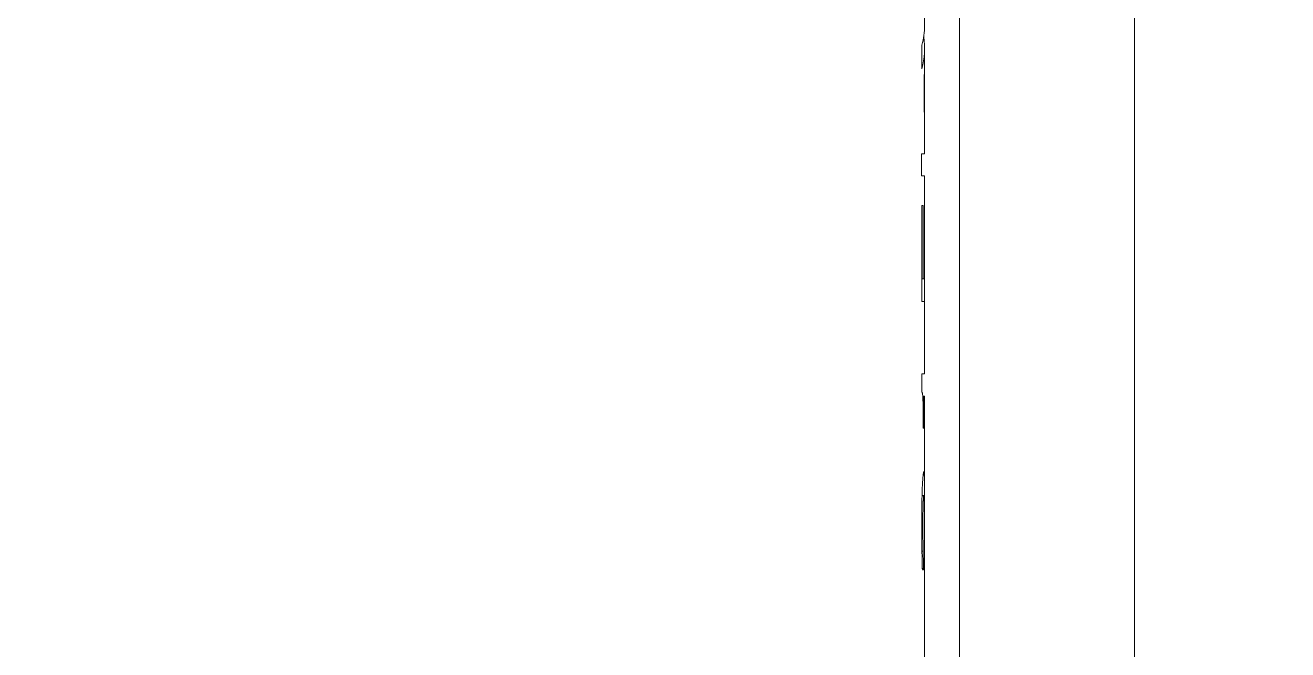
# Model space of a CAD drawing. Extents: x -965262 to 1142518, y -357520 to 71675.
# Drawn here: x -852294.3 to -851933.5, y -94127.4 to -93949 of the extents above; entities that cross this region are included whole.
import ezdxf

# ---------------------------------------------------------------- set-up
doc = ezdxf.new("R2010")
doc.units = 0
doc.header["$LTSCALE"] = 10
doc.layers.get('0').update_dxf_attribs({"linetype": 'CONTINUOUS', "lineweight": 30})
doc.layers.add('Оборудование', color=7, linetype='CONTINUOUS', lineweight=30)

msp = doc.modelspace()

# ---------------------------------------------------------------- hatches: boundary and pattern name
at = {"lineweight": 30, "true_color": 0x1b8828}
h = msp.add_hatch(color=106, dxfattribs=at)
h.dxf.hatch_style = 1
h.paths.add_polyline_path([(-851459.79, -90277.67), (-853359.79, -90277.67), (-853359.79, -94944.84), (-851459.79, -94944.84)])
h.paths.add_polyline_path([(-851559.79, -94844.84), (-853259.79, -94844.84), (-853259.79, -90344.85), (-851559.79, -90344.85)], flags=16)

# ---------------------------------------------------------------- linework, layer by layer
at = {"layer": 'Оборудование', "color": 7, "lineweight": 0}
for p, q in [((-852027.29, -94363.84, -2902.58), (-852027.29, -93653.84, -2902.58)), ((-851977.29, -94317.84, -2902.58), (-851977.29, -93699.84, -2902.58)), ((-852037.29, -93949.1, -2902.58), (-852037.29, -93940.08, -2902.58)), ((-852038.04, -93961.46, -2902.58), (-852038.04, -93954.62, -2902.58)), ((-852037.29, -93973.11, -2902.58), (-852037.29, -93955.65, -2902.58)), ((-852037.44, -93970.86, -2902.58), (-852037.44, -93963, -2902.58)), ((-852037.29, -93985.69, -2902.58), (-852037.29, -93980.5, -2902.58)), ((-852038.2, -93992.01, -2902.58), (-852038.2, -93985.69, -2902.58)), ((-852037.29, -93985.69, -2902.58), (-852038.2, -93985.69, -2902.58)), ((-852038.2, -93992.01, -2902.58), (-852037.29, -93992.01, -2902.58)), ((-852037.29, -94004.42, -2902.58), (-852037.29, -93992.01, -2902.58)), ((-852038.04, -94027.87, -2902.58), (-852038.04, -94000.44, -2902.58)), ((-852037.7, -94000.44, -2902.58), (-852038.04, -94000.44, -2902.58)), ((-852037.7, -94000.44, -2902.58), (-852037.7, -94021.43, -2902.58)), ((-852037.3, -94006.99, -2902.58), (-852037.29, -94006.13, -2902.58)), ((-852037.3, -94007.88, -2902.58), (-852037.3, -94006.99, -2902.58)), ((-852037.29, -94005.3, -2902.58), (-852037.29, -94004.42, -2902.58)), ((-852037.29, -94006.13, -2902.58), (-852037.29, -94005.3, -2902.58)), ((-852037.31, -94010.31, -2902.58), (-852037.3, -94009.7, -2902.58)), ((-852037.31, -94010.67, -2902.58), (-852037.31, -94010.31, -2902.58)), ((-852037.31, -94011.02, -2902.58), (-852037.31, -94010.67, -2902.58)), ((-852037.31, -94010.85, -2902.58), (-852037.31, -94011.09, -2902.58)), ((-852037.31, -94011.38, -2902.58), (-852037.31, -94011.02, -2902.58)), ((-852037.31, -94011.09, -2902.58), (-852037.3, -94011.33, -2902.58)), ((-852037.3, -94008.81, -2902.58), (-852037.3, -94007.88, -2902.58)), ((-852037.3, -94009.7, -2902.58), (-852037.3, -94008.81, -2902.58)), ((-852037.31, -94011.74, -2902.58), (-852037.31, -94011.38, -2902.58)), ((-852037.31, -94012.1, -2902.58), (-852037.31, -94011.74, -2902.58)), ((-852037.31, -94012.47, -2902.58), (-852037.31, -94012.1, -2902.58)), ((-852037.31, -94012.84, -2902.58), (-852037.31, -94012.47, -2902.58)), ((-852037.31, -94013.21, -2902.58), (-852037.31, -94012.84, -2902.58)), ((-852037.31, -94013.59, -2902.58), (-852037.31, -94013.21, -2902.58)), ((-852037.31, -94013.96, -2902.58), (-852037.31, -94013.59, -2902.58)), ((-852037.31, -94014.33, -2902.58), (-852037.31, -94013.96, -2902.58)), ((-852037.31, -94014.7, -2902.58), (-852037.31, -94014.33, -2902.58)), ((-852037.31, -94015.07, -2902.58), (-852037.31, -94014.7, -2902.58)), ((-852037.3, -94011.33, -2902.58), (-852037.3, -94011.58, -2902.58)), ((-852037.3, -94011.58, -2902.58), (-852037.3, -94011.84, -2902.58)), ((-852037.3, -94011.84, -2902.58), (-852037.3, -94012.09, -2902.58)), ((-852037.3, -94012.09, -2902.58), (-852037.3, -94012.36, -2902.58)), ((-852037.3, -94012.36, -2902.58), (-852037.3, -94012.63, -2902.58)), ((-852037.3, -94012.63, -2902.58), (-852037.3, -94012.91, -2902.58)), ((-852037.3, -94012.91, -2902.58), (-852037.3, -94013.19, -2902.58)), ((-852037.3, -94013.19, -2902.58), (-852037.3, -94013.48, -2902.58)), ((-852037.3, -94013.48, -2902.58), (-852037.3, -94013.78, -2902.58)), ((-852037.3, -94013.78, -2902.58), (-852037.3, -94014.09, -2902.58)), ((-852037.3, -94014.09, -2902.58), (-852037.3, -94014.39, -2902.58)), ((-852037.3, -94014.39, -2902.58), (-852037.3, -94014.71, -2902.58)), ((-852037.3, -94014.71, -2902.58), (-852037.3, -94015.02, -2902.58)), ((-852037.31, -94015.44, -2902.58), (-852037.31, -94015.07, -2902.58)), ((-852037.31, -94015.81, -2902.58), (-852037.31, -94015.44, -2902.58)), ((-852037.31, -94016.17, -2902.58), (-852037.31, -94015.81, -2902.58)), ((-852037.31, -94016.54, -2902.58), (-852037.31, -94016.17, -2902.58)), ((-852037.31, -94016.89, -2902.58), (-852037.31, -94016.54, -2902.58)), ((-852037.31, -94017.39, -2902.58), (-852037.31, -94016.89, -2902.58)), ((-852037.31, -94017.86, -2902.58), (-852037.31, -94017.39, -2902.58)), ((-852037.31, -94018.27, -2902.58), (-852037.31, -94017.86, -2902.58)), ((-852037.31, -94018.62, -2902.58), (-852037.31, -94018.27, -2902.58)), ((-852037.3, -94015.02, -2902.58), (-852037.3, -94015.35, -2902.58)), ((-852037.3, -94015.35, -2902.58), (-852037.3, -94015.67, -2902.58)), ((-852037.3, -94015.67, -2902.58), (-852037.3, -94016, -2902.58)), ((-852037.3, -94016, -2902.58), (-852037.3, -94016.32, -2902.58)), ((-852037.3, -94016.32, -2902.58), (-852037.3, -94016.66, -2902.58)), ((-852037.3, -94016.66, -2902.58), (-852037.3, -94016.99, -2902.58)), ((-852037.3, -94016.99, -2902.58), (-852037.3, -94017.32, -2902.58)), ((-852037.3, -94017.32, -2902.58), (-852037.3, -94017.65, -2902.58)), ((-852037.3, -94017.65, -2902.58), (-852037.3, -94017.99, -2902.58)), ((-852037.3, -94017.99, -2902.58), (-852037.3, -94018.29, -2902.58)), ((-852037.3, -94018.29, -2902.58), (-852037.3, -94018.59, -2902.58)), ((-852038.04, -94021.43, -2902.58), (-852037.7, -94021.43, -2902.58)), ((-852037.31, -94021.43, -2902.58), (-852037.7, -94021.43, -2902.58)), ((-852037.31, -94018.89, -2902.58), (-852037.31, -94018.62, -2902.58)), ((-852037.31, -94019.06, -2902.58), (-852037.31, -94018.89, -2902.58)), ((-852037.31, -94019.19, -2902.58), (-852037.31, -94019.06, -2902.58)), ((-852037.31, -94019.32, -2902.58), (-852037.31, -94019.19, -2902.58)), ((-852037.31, -94019.46, -2902.58), (-852037.31, -94019.32, -2902.58)), ((-852037.31, -94019.59, -2902.58), (-852037.31, -94019.46, -2902.58)), ((-852037.31, -94019.72, -2902.58), (-852037.31, -94019.59, -2902.58)), ((-852037.31, -94019.85, -2902.58), (-852037.31, -94019.72, -2902.58)), ((-852037.31, -94019.98, -2902.58), (-852037.31, -94019.85, -2902.58)), ((-852037.31, -94020.12, -2902.58), (-852037.31, -94019.98, -2902.58)), ((-852037.31, -94020.25, -2902.58), (-852037.31, -94020.12, -2902.58)), ((-852037.31, -94020.38, -2902.58), (-852037.31, -94020.25, -2902.58)), ((-852037.31, -94020.51, -2902.58), (-852037.31, -94020.38, -2902.58)), ((-852037.31, -94020.64, -2902.58), (-852037.31, -94020.51, -2902.58)), ((-852037.31, -94020.77, -2902.58), (-852037.31, -94020.64, -2902.58)), ((-852037.31, -94020.91, -2902.58), (-852037.31, -94020.77, -2902.58)), ((-852037.31, -94021.04, -2902.58), (-852037.31, -94020.91, -2902.58)), ((-852037.31, -94021.17, -2902.58), (-852037.31, -94021.04, -2902.58)), ((-852037.31, -94021.3, -2902.58), (-852037.31, -94021.17, -2902.58)), ((-852037.31, -94021.43, -2902.58), (-852037.31, -94021.3, -2902.58)), ((-852037.3, -94018.59, -2902.58), (-852037.3, -94018.89, -2902.58)), ((-852037.3, -94018.89, -2902.58), (-852037.3, -94019.19, -2902.58)), ((-852037.3, -94019.19, -2902.58), (-852037.3, -94019.48, -2902.58)), ((-852037.3, -94019.48, -2902.58), (-852037.3, -94019.78, -2902.58)), ((-852037.3, -94019.78, -2902.58), (-852037.3, -94020.08, -2902.58)), ((-852037.3, -94020.08, -2902.58), (-852037.3, -94020.38, -2902.58)), ((-852037.3, -94020.38, -2902.58), (-852037.3, -94020.68, -2902.58)), ((-852037.3, -94020.68, -2902.58), (-852037.3, -94020.98, -2902.58)), ((-852037.3, -94020.98, -2902.58), (-852037.3, -94021.27, -2902.58)), ((-852037.3, -94021.27, -2902.58), (-852037.3, -94021.57, -2902.58)), ((-852037.3, -94021.57, -2902.58), (-852037.3, -94021.87, -2902.58)), ((-852037.3, -94021.87, -2902.58), (-852037.3, -94022.17, -2902.58)), ((-852037.3, -94022.17, -2902.58), (-852037.3, -94022.46, -2902.58)), ((-852037.3, -94022.46, -2902.58), (-852037.3, -94022.76, -2902.58)), ((-852037.3, -94022.76, -2902.58), (-852037.3, -94023.06, -2902.58)), ((-852037.3, -94023.06, -2902.58), (-852037.3, -94023.35, -2902.58)), ((-852037.3, -94023.35, -2902.58), (-852037.3, -94023.7, -2902.58)), ((-852037.3, -94023.7, -2902.58), (-852037.3, -94024.29, -2902.58)), ((-852037.3, -94024.29, -2902.58), (-852037.3, -94025.07, -2902.58)), ((-852037.3, -94025.07, -2902.58), (-852037.3, -94025.97, -2902.58)), ((-852038.04, -94027.87, -2902.58), (-852037.29, -94027.87, -2902.58)), ((-852037.3, -94025.97, -2902.58), (-852037.3, -94026.93, -2902.58)), ((-852037.3, -94026.93, -2902.58), (-852037.3, -94027.87, -2902.58)), ((-852037.29, -94048.54, -2902.58), (-852037.29, -94027.87, -2902.58)), ((-852037.29, -94048.54, -2902.58), (-852038.05, -94048.54, -2902.58)), ((-852038.05, -94053.72, -2902.58), (-852038.05, -94048.54, -2902.58)), ((-852038.03, -94053.76, -2902.58), (-852038.05, -94053.72, -2902.58)), ((-852038.01, -94053.8, -2902.58), (-852038.03, -94053.76, -2902.58)), ((-852037.99, -94053.85, -2902.58), (-852038.01, -94053.8, -2902.58)), ((-852037.96, -94053.91, -2902.58), (-852037.99, -94053.85, -2902.58)), ((-852037.94, -94053.99, -2902.58), (-852037.96, -94053.91, -2902.58)), ((-852037.92, -94054.08, -2902.58), (-852037.94, -94053.99, -2902.58)), ((-852037.9, -94054.18, -2902.58), (-852037.92, -94054.08, -2902.58)), ((-852037.88, -94054.29, -2902.58), (-852037.9, -94054.18, -2902.58)), ((-852037.86, -94054.42, -2902.58), (-852037.88, -94054.29, -2902.58)), ((-852037.84, -94054.57, -2902.58), (-852037.86, -94054.42, -2902.58)), ((-852037.83, -94054.74, -2902.58), (-852037.84, -94054.57, -2902.58)), ((-852037.81, -94054.92, -2902.58), (-852037.83, -94054.74, -2902.58)), ((-852037.79, -94055.12, -2902.58), (-852037.81, -94054.92, -2902.58)), ((-852037.81, -94054.98, -2902.58), (-852037.48, -94054.98, -2902.58)), ((-852037.78, -94055.34, -2902.58), (-852037.79, -94055.12, -2902.58)), ((-852037.77, -94055.58, -2902.58), (-852037.78, -94055.34, -2902.58)), ((-852037.75, -94055.83, -2902.58), (-852037.77, -94055.58, -2902.58)), ((-852037.74, -94056.17, -2902.58), (-852037.75, -94055.83, -2902.58)), ((-852037.72, -94056.75, -2902.58), (-852037.74, -94056.17, -2902.58)), ((-852037.7, -94057.61, -2902.58), (-852037.72, -94056.75, -2902.58)), ((-852037.69, -94058.74, -2902.58), (-852037.7, -94057.61, -2902.58)), ((-852037.48, -94054.98, -2902.58), (-852037.29, -94054.98, -2902.58)), ((-852037.48, -94054.98, -2902.58), (-852037.48, -94064.06, -2902.58)), ((-852037.29, -94085.36, -2902.58), (-852037.29, -94054.98, -2902.58)), ((-852037.67, -94059.99, -2902.58), (-852037.69, -94058.74, -2902.58)), ((-852037.67, -94061.32, -2902.58), (-852037.67, -94059.99, -2902.58)), ((-852037.66, -94062.68, -2902.58), (-852037.67, -94061.32, -2902.58)), ((-852037.66, -94064.06, -2902.58), (-852037.66, -94062.68, -2902.58)), ((-852037.66, -94064.06, -2902.58), (-852037.48, -94064.06, -2902.58)), ((-852037.89, -94080.11, -2902.58), (-852037.87, -94079.72, -2902.58)), ((-852037.87, -94079.72, -2902.58), (-852037.85, -94079.35, -2902.58)), ((-852037.85, -94079.35, -2902.58), (-852037.83, -94079, -2902.58)), ((-852037.83, -94079, -2902.58), (-852037.8, -94078.66, -2902.58)), ((-852037.8, -94078.66, -2902.58), (-852037.78, -94078.35, -2902.58)), ((-852037.78, -94078.35, -2902.58), (-852037.76, -94078.06, -2902.58)), ((-852037.76, -94078.06, -2902.58), (-852037.73, -94077.8, -2902.58)), ((-852037.73, -94077.8, -2902.58), (-852037.71, -94077.57, -2902.58)), ((-852037.71, -94077.57, -2902.58), (-852037.69, -94077.38, -2902.58)), ((-852037.69, -94077.38, -2902.58), (-852037.67, -94077.21, -2902.58)), ((-852037.67, -94077.21, -2902.58), (-852037.65, -94077.08, -2902.58)), ((-852037.65, -94077.08, -2902.58), (-852037.63, -94076.96, -2902.58)), ((-852037.63, -94076.96, -2902.58), (-852037.62, -94076.87, -2902.58)), ((-852037.62, -94076.87, -2902.58), (-852037.6, -94076.78, -2902.58)), ((-852037.6, -94076.78, -2902.58), (-852037.59, -94076.71, -2902.58)), ((-852037.59, -94076.71, -2902.58), (-852037.57, -94076.65, -2902.58)), ((-852037.57, -94076.65, -2902.58), (-852037.56, -94076.6, -2902.58)), ((-852037.56, -94076.6, -2902.58), (-852037.54, -94076.56, -2902.58)), ((-852037.54, -94076.56, -2902.58), (-852037.53, -94076.53, -2902.58)), ((-852037.53, -94076.53, -2902.58), (-852037.52, -94076.51, -2902.58)), ((-852037.52, -94076.51, -2902.58), (-852037.5, -94076.5, -2902.58)), ((-852037.5, -94076.5, -2902.58), (-852037.49, -94076.5, -2902.58)), ((-852037.49, -94076.5, -2902.58), (-852037.47, -94076.51, -2902.58)), ((-852037.47, -94076.51, -2902.58), (-852037.46, -94076.54, -2902.58)), ((-852037.46, -94076.54, -2902.58), (-852037.44, -94076.59, -2902.58)), ((-852037.44, -94076.59, -2902.58), (-852037.43, -94076.66, -2902.58)), ((-852037.43, -94076.66, -2902.58), (-852037.42, -94076.75, -2902.58)), ((-852037.42, -94076.75, -2902.58), (-852037.4, -94076.86, -2902.58)), ((-852037.4, -94076.86, -2902.58), (-852037.39, -94077, -2902.58)), ((-852037.39, -94077, -2902.58), (-852037.38, -94077.16, -2902.58)), ((-852037.38, -94077.16, -2902.58), (-852037.37, -94077.34, -2902.58)), ((-852037.37, -94077.34, -2902.58), (-852037.36, -94077.55, -2902.58)), ((-852037.36, -94077.55, -2902.58), (-852037.35, -94077.82, -2902.58)), ((-852037.35, -94077.82, -2902.58), (-852037.34, -94078.13, -2902.58)), ((-852037.34, -94078.13, -2902.58), (-852037.33, -94078.5, -2902.58)), ((-852037.33, -94078.5, -2902.58), (-852037.32, -94078.94, -2902.58)), ((-852037.32, -94078.94, -2902.58), (-852037.32, -94079.45, -2902.58)), ((-852037.32, -94079.45, -2902.58), (-852037.31, -94080.03, -2902.58)), ((-852038.02, -94083.66, -2902.58), (-852038.01, -94083.22, -2902.58)), ((-852038.01, -94083.22, -2902.58), (-852038, -94082.76, -2902.58)), ((-852038.01, -94083.3, -2902.58), (-852037.47, -94083.3, -2902.58)), ((-852038, -94082.76, -2902.58), (-852037.98, -94082.31, -2902.58)), ((-852037.98, -94082.31, -2902.58), (-852037.97, -94081.86, -2902.58)), ((-852037.97, -94081.86, -2902.58), (-852037.95, -94081.41, -2902.58)), ((-852037.95, -94081.41, -2902.58), (-852037.93, -94080.95, -2902.58)), ((-852037.93, -94080.95, -2902.58), (-852037.91, -94080.52, -2902.58)), ((-852037.91, -94080.52, -2902.58), (-852037.89, -94080.11, -2902.58)), ((-852037.49, -94083.33, -2902.58), (-852037.51, -94083.38, -2902.58)), ((-852037.48, -94083.31, -2902.58), (-852037.49, -94083.33, -2902.58)), ((-852037.47, -94083.3, -2902.58), (-852037.48, -94083.31, -2902.58)), ((-852037.45, -94083.32, -2902.58), (-852037.47, -94083.3, -2902.58)), ((-852037.43, -94083.36, -2902.58), (-852037.45, -94083.32, -2902.58)), ((-852037.31, -94080.03, -2902.58), (-852037.3, -94080.63, -2902.58)), ((-852037.3, -94080.63, -2902.58), (-852037.3, -94081.28, -2902.58)), ((-852037.3, -94081.28, -2902.58), (-852037.3, -94081.95, -2902.58)), ((-852037.3, -94081.95, -2902.58), (-852037.29, -94082.66, -2902.58)), ((-852037.29, -94082.66, -2902.58), (-852037.29, -94083.4, -2902.58)), ((-852038.09, -94087.1, -2902.58), (-852038.08, -94086.67, -2902.58)), ((-852038.08, -94086.24, -2902.58), (-852038.07, -94085.82, -2902.58)), ((-852038.08, -94086.67, -2902.58), (-852038.08, -94086.24, -2902.58)), ((-852038.07, -94085.82, -2902.58), (-852038.06, -94085.4, -2902.58)), ((-852038.06, -94084.98, -2902.58), (-852038.05, -94084.54, -2902.58)), ((-852038.06, -94085.4, -2902.58), (-852038.06, -94084.98, -2902.58)), ((-852038.05, -94084.54, -2902.58), (-852038.04, -94084.11, -2902.58)), ((-852038.04, -94084.11, -2902.58), (-852038.02, -94083.66, -2902.58)), ((-852037.71, -94086.92, -2902.58), (-852037.72, -94087.09, -2902.58)), ((-852037.7, -94086.58, -2902.58), (-852037.71, -94086.75, -2902.58)), ((-852037.71, -94086.75, -2902.58), (-852037.71, -94086.92, -2902.58)), ((-852037.69, -94086.26, -2902.58), (-852037.7, -94086.42, -2902.58)), ((-852037.7, -94086.42, -2902.58), (-852037.7, -94086.58, -2902.58)), ((-852037.68, -94085.8, -2902.58), (-852037.69, -94085.94, -2902.58)), ((-852037.69, -94085.94, -2902.58), (-852037.69, -94086.1, -2902.58)), ((-852037.69, -94086.1, -2902.58), (-852037.69, -94086.26, -2902.58)), ((-852037.67, -94085.55, -2902.58), (-852037.68, -94085.67, -2902.58)), ((-852037.68, -94085.67, -2902.58), (-852037.68, -94085.8, -2902.58)), ((-852037.66, -94085.3, -2902.58), (-852037.67, -94085.42, -2902.58)), ((-852037.67, -94085.42, -2902.58), (-852037.67, -94085.55, -2902.58)), ((-852037.65, -94085.07, -2902.58), (-852037.66, -94085.18, -2902.58)), ((-852037.66, -94085.18, -2902.58), (-852037.66, -94085.3, -2902.58)), ((-852037.64, -94084.85, -2902.58), (-852037.65, -94084.96, -2902.58)), ((-852037.65, -94084.96, -2902.58), (-852037.65, -94085.07, -2902.58)), ((-852037.63, -94084.74, -2902.58), (-852037.64, -94084.85, -2902.58)), ((-852037.62, -94084.51, -2902.58), (-852037.63, -94084.64, -2902.58)), ((-852037.63, -94084.64, -2902.58), (-852037.63, -94084.74, -2902.58)), ((-852037.61, -94084.37, -2902.58), (-852037.62, -94084.51, -2902.58)), ((-852037.6, -94084.21, -2902.58), (-852037.61, -94084.37, -2902.58)), ((-852037.59, -94084.05, -2902.58), (-852037.6, -94084.21, -2902.58)), ((-852037.58, -94083.89, -2902.58), (-852037.59, -94084.05, -2902.58)), ((-852037.56, -94083.75, -2902.58), (-852037.58, -94083.89, -2902.58)), ((-852037.55, -94083.62, -2902.58), (-852037.56, -94083.75, -2902.58)), ((-852037.53, -94083.52, -2902.58), (-852037.55, -94083.62, -2902.58)), ((-852037.52, -94083.44, -2902.58), (-852037.53, -94083.52, -2902.58)), ((-852037.51, -94083.38, -2902.58), (-852037.52, -94083.44, -2902.58)), ((-852037.42, -94083.44, -2902.58), (-852037.43, -94083.36, -2902.58)), ((-852037.4, -94083.56, -2902.58), (-852037.42, -94083.44, -2902.58)), ((-852037.39, -94083.71, -2902.58), (-852037.4, -94083.56, -2902.58)), ((-852037.38, -94083.91, -2902.58), (-852037.39, -94083.71, -2902.58)), ((-852037.37, -94084.15, -2902.58), (-852037.38, -94083.91, -2902.58)), ((-852037.36, -94084.43, -2902.58), (-852037.37, -94084.15, -2902.58)), ((-852037.35, -94084.74, -2902.58), (-852037.36, -94084.43, -2902.58)), ((-852037.34, -94085.1, -2902.58), (-852037.35, -94084.74, -2902.58)), ((-852037.33, -94085.5, -2902.58), (-852037.34, -94085.1, -2902.58)), ((-852037.33, -94085.93, -2902.58), (-852037.33, -94085.5, -2902.58)), ((-852037.33, -94085.73, -2902.58), (-852037.29, -94085.73, -2902.58)), ((-852037.32, -94086.42, -2902.58), (-852037.33, -94085.93, -2902.58)), ((-852037.32, -94085.73, -2902.58), (-852037.32, -94085.88, -2902.58)), ((-852037.32, -94085.88, -2902.58), (-852037.32, -94086.03, -2902.58)), ((-852037.32, -94086.03, -2902.58), (-852037.32, -94086.18, -2902.58)), ((-852037.32, -94086.18, -2902.58), (-852037.31, -94086.33, -2902.58)), ((-852037.32, -94086.95, -2902.58), (-852037.32, -94086.42, -2902.58)), ((-852037.31, -94087.52, -2902.58), (-852037.32, -94086.95, -2902.58)), ((-852037.31, -94086.33, -2902.58), (-852037.31, -94086.49, -2902.58)), ((-852037.31, -94086.49, -2902.58), (-852037.31, -94086.64, -2902.58)), ((-852037.31, -94086.64, -2902.58), (-852037.31, -94086.8, -2902.58)), ((-852037.31, -94086.8, -2902.58), (-852037.31, -94086.96, -2902.58)), ((-852037.31, -94086.96, -2902.58), (-852037.31, -94087.12, -2902.58)), ((-852037.29, -94083.4, -2902.58), (-852037.29, -94084.16, -2902.58)), ((-852037.29, -94084.16, -2902.58), (-852037.29, -94084.94, -2902.58)), ((-852037.29, -94084.94, -2902.58), (-852037.29, -94085.73, -2902.58)), ((-852037.29, -94085.73, -2902.58), (-852037.29, -94085.36, -2902.58)), ((-852037.29, -94085.73, -2902.58), (-852037.29, -94085.73, -2902.58)), ((-852038.11, -94088.86, -2902.58), (-852038.1, -94088.42, -2902.58)), ((-852038.11, -94089.3, -2902.58), (-852038.11, -94088.86, -2902.58)), ((-852038.11, -94089.74, -2902.58), (-852038.11, -94089.3, -2902.58)), ((-852038.11, -94090.18, -2902.58), (-852038.11, -94089.74, -2902.58)), ((-852038.11, -94090.62, -2902.58), (-852038.11, -94090.18, -2902.58)), ((-852038.1, -94087.54, -2902.58), (-852038.09, -94087.1, -2902.58)), ((-852038.1, -94087.98, -2902.58), (-852038.1, -94087.54, -2902.58)), ((-852038.1, -94088.42, -2902.58), (-852038.1, -94087.98, -2902.58)), ((-852037.75, -94089.5, -2902.58), (-852037.76, -94089.89, -2902.58)), ((-852037.76, -94089.89, -2902.58), (-852037.76, -94090.33, -2902.58)), ((-852037.76, -94090.33, -2902.58), (-852037.76, -94090.84, -2902.58)), ((-852037.74, -94088.7, -2902.58), (-852037.75, -94088.9, -2902.58)), ((-852037.75, -94088.9, -2902.58), (-852037.75, -94089.17, -2902.58)), ((-852037.75, -94089.17, -2902.58), (-852037.75, -94089.5, -2902.58)), ((-852037.73, -94087.97, -2902.58), (-852037.74, -94088.15, -2902.58)), ((-852037.74, -94088.15, -2902.58), (-852037.74, -94088.33, -2902.58)), ((-852037.74, -94088.33, -2902.58), (-852037.74, -94088.51, -2902.58)), ((-852037.74, -94088.51, -2902.58), (-852037.74, -94088.7, -2902.58)), ((-852037.72, -94087.43, -2902.58), (-852037.73, -94087.61, -2902.58)), ((-852037.73, -94087.61, -2902.58), (-852037.73, -94087.79, -2902.58)), ((-852037.73, -94087.79, -2902.58), (-852037.73, -94087.97, -2902.58)), ((-852037.72, -94087.09, -2902.58), (-852037.72, -94087.26, -2902.58)), ((-852037.72, -94087.26, -2902.58), (-852037.72, -94087.43, -2902.58)), ((-852037.31, -94087.12, -2902.58), (-852037.31, -94087.28, -2902.58)), ((-852037.31, -94087.28, -2902.58), (-852037.31, -94087.44, -2902.58)), ((-852037.31, -94087.44, -2902.58), (-852037.31, -94087.6, -2902.58)), ((-852037.31, -94088.12, -2902.58), (-852037.31, -94087.52, -2902.58)), ((-852037.31, -94087.6, -2902.58), (-852037.31, -94087.77, -2902.58)), ((-852037.31, -94087.77, -2902.58), (-852037.31, -94087.93, -2902.58)), ((-852037.31, -94087.93, -2902.58), (-852037.31, -94088.1, -2902.58)), ((-852037.31, -94088.1, -2902.58), (-852037.31, -94088.27, -2902.58)), ((-852037.31, -94088.76, -2902.58), (-852037.31, -94088.12, -2902.58)), ((-852037.31, -94088.27, -2902.58), (-852037.31, -94088.46, -2902.58)), ((-852037.31, -94088.46, -2902.58), (-852037.31, -94088.65, -2902.58)), ((-852037.31, -94088.65, -2902.58), (-852037.31, -94088.86, -2902.58)), ((-852037.31, -94089.41, -2902.58), (-852037.31, -94088.76, -2902.58)), ((-852037.31, -94088.86, -2902.58), (-852037.31, -94089.07, -2902.58)), ((-852037.31, -94089.07, -2902.58), (-852037.3, -94089.3, -2902.58)), ((-852037.3, -94090.07, -2902.58), (-852037.31, -94089.41, -2902.58)), ((-852037.3, -94089.3, -2902.58), (-852037.3, -94089.53, -2902.58)), ((-852037.3, -94089.53, -2902.58), (-852037.3, -94089.78, -2902.58)), ((-852037.3, -94089.78, -2902.58), (-852037.3, -94090.03, -2902.58)), ((-852037.3, -94090.74, -2902.58), (-852037.3, -94090.07, -2902.58)), ((-852038.11, -94091.05, -2902.58), (-852038.11, -94090.62, -2902.58)), ((-852038.11, -94091.49, -2902.58), (-852038.11, -94091.05, -2902.58)), ((-852038.11, -94092.52, -2902.58), (-852038.11, -94091.49, -2902.58)), ((-852038.11, -94093.51, -2902.58), (-852038.11, -94092.52, -2902.58)), ((-852038.1, -94094.44, -2902.58), (-852038.11, -94093.51, -2902.58)), ((-852037.76, -94090.84, -2902.58), (-852037.76, -94091.4, -2902.58)), ((-852037.76, -94091.4, -2902.58), (-852037.76, -94092.01, -2902.58)), ((-852037.76, -94092.01, -2902.58), (-852037.76, -94092.23, -2902.58)), ((-852037.76, -94092.23, -2902.58), (-852037.76, -94092.44, -2902.58)), ((-852037.76, -94092.44, -2902.58), (-852037.76, -94092.65, -2902.58)), ((-852037.76, -94092.65, -2902.58), (-852037.76, -94092.86, -2902.58)), ((-852037.76, -94092.86, -2902.58), (-852037.76, -94093.07, -2902.58)), ((-852037.76, -94093.07, -2902.58), (-852037.76, -94093.28, -2902.58)), ((-852037.76, -94093.28, -2902.58), (-852037.76, -94093.49, -2902.58)), ((-852037.76, -94093.49, -2902.58), (-852037.76, -94093.7, -2902.58)), ((-852037.76, -94093.7, -2902.58), (-852037.76, -94093.91, -2902.58)), ((-852037.76, -94093.91, -2902.58), (-852037.75, -94094.12, -2902.58)), ((-852037.75, -94094.12, -2902.58), (-852037.75, -94094.33, -2902.58)), ((-852037.3, -94091.42, -2902.58), (-852037.3, -94090.74, -2902.58)), ((-852037.3, -94092.1, -2902.58), (-852037.3, -94091.42, -2902.58)), ((-852037.3, -94092.79, -2902.58), (-852037.3, -94092.1, -2902.58)), ((-852037.3, -94093.47, -2902.58), (-852037.3, -94092.79, -2902.58)), ((-852037.3, -94095.7, -2902.58), (-852037.3, -94093.47, -2902.58)), ((-852038.09, -94095.33, -2902.58), (-852038.1, -94094.44, -2902.58)), ((-852038.09, -94096.14, -2902.58), (-852038.09, -94095.33, -2902.58)), ((-852038.08, -94096.88, -2902.58), (-852038.09, -94096.14, -2902.58)), ((-852038.07, -94097.55, -2902.58), (-852038.08, -94096.88, -2902.58)), ((-852038.06, -94098.12, -2902.58), (-852038.07, -94097.55, -2902.58)), ((-852037.75, -94094.33, -2902.58), (-852037.75, -94094.53, -2902.58)), ((-852037.75, -94094.53, -2902.58), (-852037.75, -94094.74, -2902.58)), ((-852037.75, -94094.74, -2902.58), (-852037.75, -94094.95, -2902.58)), ((-852037.75, -94094.95, -2902.58), (-852037.74, -94095.16, -2902.58)), ((-852037.74, -94095.16, -2902.58), (-852037.74, -94095.36, -2902.58)), ((-852037.74, -94095.36, -2902.58), (-852037.74, -94095.57, -2902.58)), ((-852037.74, -94095.57, -2902.58), (-852037.74, -94095.8, -2902.58)), ((-852037.74, -94095.8, -2902.58), (-852037.73, -94096.14, -2902.58)), ((-852037.73, -94096.14, -2902.58), (-852037.73, -94096.58, -2902.58)), ((-852037.73, -94096.58, -2902.58), (-852037.72, -94097.11, -2902.58)), ((-852037.72, -94097.11, -2902.58), (-852037.71, -94097.73, -2902.58)), ((-852037.71, -94097.73, -2902.58), (-852037.7, -94098.43, -2902.58)), ((-852037.3, -94095.7, -2902.58), (-852037.29, -94095.7, -2902.58)), ((-852037.29, -94744.84, -2902.58), (-852037.29, -94095.7, -2902.58)), ((-852038.05, -94098.6, -2902.58), (-852038.06, -94098.12, -2902.58)), ((-852038.04, -94099.02, -2902.58), (-852038.05, -94098.6, -2902.58)), ((-852038.03, -94099.45, -2902.58), (-852038.04, -94099.02, -2902.58)), ((-852038.04, -94099.19, -2902.58), (-852037.68, -94099.19, -2902.58)), ((-852038.03, -94099.87, -2902.58), (-852038.03, -94099.45, -2902.58)), ((-852038.02, -94100.29, -2902.58), (-852038.03, -94099.87, -2902.58)), ((-852038.01, -94100.71, -2902.58), (-852038.02, -94100.29, -2902.58)), ((-852038, -94101.12, -2902.58), (-852038.01, -94100.71, -2902.58)), ((-852037.99, -94101.53, -2902.58), (-852038, -94101.12, -2902.58)), ((-852037.7, -94098.43, -2902.58), (-852037.68, -94099.19, -2902.58)), ((-852037.68, -94099.19, -2902.58), (-852037.68, -94099.4, -2902.58)), ((-852037.68, -94099.4, -2902.58), (-852037.67, -94099.62, -2902.58)), ((-852037.67, -94099.62, -2902.58), (-852037.67, -94099.84, -2902.58)), ((-852037.67, -94099.84, -2902.58), (-852037.66, -94100.05, -2902.58)), ((-852037.66, -94100.05, -2902.58), (-852037.66, -94100.27, -2902.58)), ((-852037.66, -94100.27, -2902.58), (-852037.66, -94100.49, -2902.58)), ((-852037.66, -94100.49, -2902.58), (-852037.65, -94100.7, -2902.58)), ((-852037.65, -94100.7, -2902.58), (-852037.65, -94100.92, -2902.58)), ((-852037.65, -94100.92, -2902.58), (-852037.64, -94101.13, -2902.58)), ((-852037.64, -94101.13, -2902.58), (-852037.64, -94101.34, -2902.58)), ((-852037.64, -94101.34, -2902.58), (-852037.63, -94101.55, -2902.58)), ((-852037.98, -94101.94, -2902.58), (-852037.99, -94101.53, -2902.58)), ((-852037.98, -94102.33, -2902.58), (-852037.98, -94101.94, -2902.58)), ((-852037.97, -94102.72, -2902.58), (-852037.98, -94102.33, -2902.58)), ((-852037.96, -94103.11, -2902.58), (-852037.97, -94102.72, -2902.58)), ((-852037.95, -94103.48, -2902.58), (-852037.96, -94103.11, -2902.58)), ((-852037.94, -94103.84, -2902.58), (-852037.95, -94103.48, -2902.58)), ((-852037.93, -94104.19, -2902.58), (-852037.94, -94103.84, -2902.58)), ((-852037.93, -94104.13, -2902.58), (-852037.56, -94104.13, -2902.58)), ((-852037.91, -94104.53, -2902.58), (-852037.93, -94104.19, -2902.58)), ((-852037.91, -94104.53, -2902.58), (-852037.56, -94104.53, -2902.58)), ((-852037.63, -94101.55, -2902.58), (-852037.62, -94101.75, -2902.58)), ((-852037.62, -94101.75, -2902.58), (-852037.62, -94101.96, -2902.58)), ((-852037.62, -94101.96, -2902.58), (-852037.61, -94102.16, -2902.58)), ((-852037.61, -94102.16, -2902.58), (-852037.61, -94102.36, -2902.58)), ((-852037.61, -94102.36, -2902.58), (-852037.6, -94102.56, -2902.58)), ((-852037.6, -94102.56, -2902.58), (-852037.6, -94102.76, -2902.58)), ((-852037.6, -94102.76, -2902.58), (-852037.59, -94102.96, -2902.58)), ((-852037.59, -94102.96, -2902.58), (-852037.59, -94103.15, -2902.58)), ((-852037.59, -94103.15, -2902.58), (-852037.58, -94103.35, -2902.58)), ((-852037.58, -94103.35, -2902.58), (-852037.58, -94103.55, -2902.58)), ((-852037.58, -94103.55, -2902.58), (-852037.57, -94103.74, -2902.58)), ((-852037.57, -94103.74, -2902.58), (-852037.57, -94103.94, -2902.58)), ((-852037.57, -94103.94, -2902.58), (-852037.56, -94104.13, -2902.58)), ((-852037.56, -94104.13, -2902.58), (-852037.56, -94104.53, -2902.58))]:
    msp.add_line(p, q, dxfattribs=at)
for centre, major_axis, ratio, start_param, end_param in [((-852382.29, -93949.1, -2902.58), (-345, 0), 0.242424, 3.07554, 3.141593), ((-852382.29, -93955.65, -2902.58), (345, 0), 0.255267, 6.217133, 6.321372), ((-852382.29, -93973.11, -2902.58), (-345, 0), 0.981912, 3.130426, 3.171428), ((-852382.29, -93980.5, -2902.58), (345, 0), 0.936061, 0, 0.029836)]:
    msp.add_ellipse(centre, major_axis=major_axis, ratio=ratio, start_param=start_param, end_param=end_param, dxfattribs=at)

doc.saveas('drawing.dxf')
